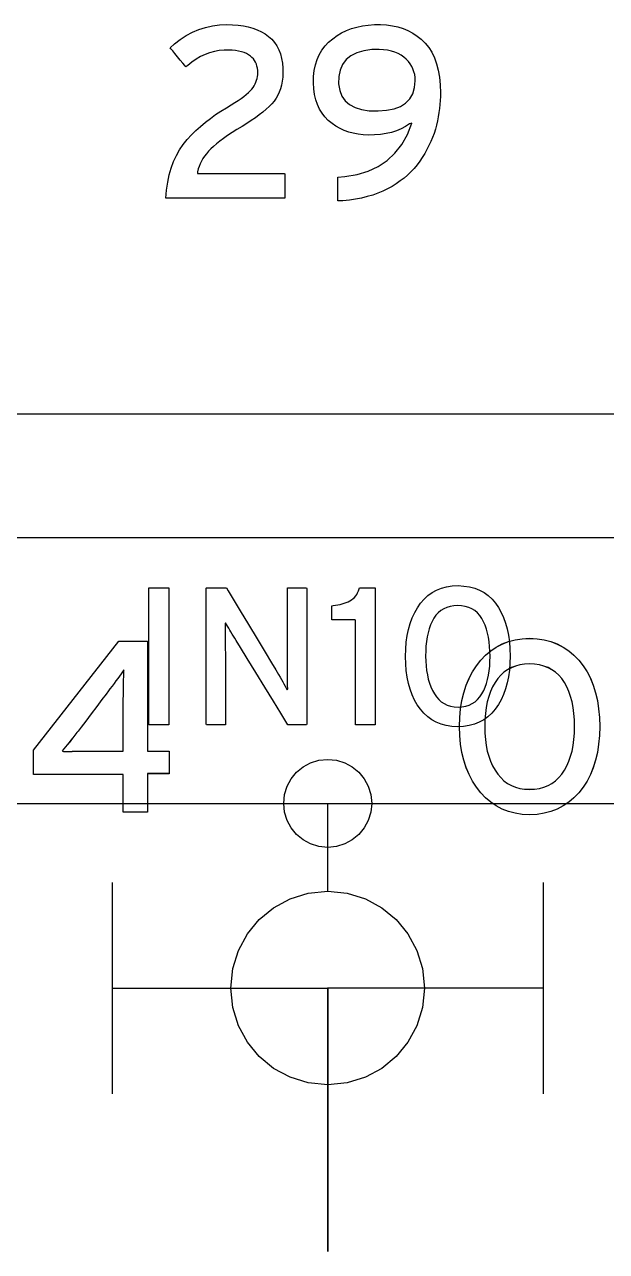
# Model space of a CAD drawing. Extents: x 1 to 47.7, y 0.2 to 35.
# Drawn here: x 35.803 to 36.133, y 10.189 to 10.886 of the extents above; entities that cross this region are included whole.
import ezdxf

# ---------------------------------------------------------------- set-up
doc = ezdxf.new("R2010")
doc.units = 0
doc.header["$MEASUREMENT"] = 0
for name, color, linetype in [('7_2___8__INDEPENDENT_INPUT', 7, 'CONTINUOUS'), ('7_3___8__OPTOISO_INDEPENDE', 7, 'CONTINUOUS'), ('7_4___24__OPTOISO_INDEPEND', 7, 'CONTINUOUS'), ('7_5___8__INDEPENDENT_INPUT', 7, 'CONTINUOUS'), ('7_6____8__INDEPENDENT_INPU', 7, 'CONTINUOUS'), ('7_7____8__OPTOISO_INDEPEND', 7, 'CONTINUOUS'), ('7_8____8__OPTOISO_INDEPEND', 7, 'CONTINUOUS'), ('8_0_____DWG', 7, 'CONTINUOUS')]:
    doc.layers.add(name, color=color, linetype=linetype)

msp = doc.modelspace()

# ---------------------------------------------------------------- linework, layer by layer
at = {"layer": '7_2___8__INDEPENDENT_INPUT'}
for points in [[(35.87248, 10.46049), (35.87248, 10.43865), (35.85879, 10.43865), (35.85879, 10.46002), (35.80782, 10.46002), (35.80782, 10.47392), (35.85632, 10.53583), (35.87248, 10.53583), (35.87248, 10.4733), (35.88496, 10.4733), (35.88496, 10.46049), (35.87248, 10.46049)], [(35.85251, 10.39861), (35.85251, 10.27862)], [(35.85251, 10.33862), (35.97501, 10.33862), (35.97501, 10.18898)]]:
    msp.add_lwpolyline(points, dxfattribs=at)
msp.add_lwpolyline([(35.85919, 10.51948), (35.85839, 10.51835), (35.85754, 10.51716), (35.85664, 10.5159), (35.85567, 10.51457), (35.85465, 10.51319), (35.85357, 10.51173), (35.85243, 10.51022), (35.85124, 10.50863), (35.85047, 10.50762), (35.84905, 10.50575), (35.84668, 10.50262), (35.8437, 10.4987), (35.8405, 10.49447), (35.83742, 10.49041), (35.83484, 10.487), (35.83311, 10.48472), (35.83242, 10.48381), (35.83126, 10.48229), (35.83012, 10.48083), (35.82902, 10.47944), (35.82795, 10.47811), (35.82691, 10.47685), (35.82591, 10.47566), (35.82493, 10.47452), (35.82398, 10.47346), (35.82483, 10.47317), (35.82643, 10.47317), (35.82811, 10.47318), (35.82984, 10.47319), (35.83164, 10.47321), (35.83351, 10.47323), (35.83544, 10.47325), (35.83743, 10.47328), (35.83896, 10.4733), (35.84014, 10.4733), (35.84249, 10.4733), (35.84561, 10.4733), (35.8491, 10.4733), (35.85256, 10.4733), (35.85559, 10.4733), (35.85779, 10.4733), (35.85877, 10.4733), (35.85879, 10.47412), (35.85879, 10.47683), (35.85879, 10.48088), (35.85879, 10.48569), (35.85879, 10.49072), (35.85879, 10.49537), (35.85879, 10.4991), (35.85879, 10.50131), (35.8588, 10.50274), (35.85884, 10.50512), (35.85888, 10.50743), (35.85892, 10.50965), (35.85896, 10.51178), (35.85901, 10.51383), (35.85907, 10.5158), (35.85912, 10.51768)], close=True, dxfattribs=at)
at = {"layer": '7_3___8__OPTOISO_INDEPENDE'}
for points in [[(35.87248, 10.46049), (35.87248, 10.43865), (35.85879, 10.43865), (35.85879, 10.46002), (35.80782, 10.46002), (35.80782, 10.47392), (35.85632, 10.53583), (35.87248, 10.53583), (35.87248, 10.4733), (35.88496, 10.4733), (35.88496, 10.46049), (35.87248, 10.46049)], [(35.85251, 10.39861), (35.85251, 10.27862)], [(35.85251, 10.33862), (35.97501, 10.33862), (35.97501, 10.18898)]]:
    msp.add_lwpolyline(points, dxfattribs=at)
msp.add_lwpolyline([(35.85919, 10.51948), (35.85839, 10.51835), (35.85754, 10.51716), (35.85664, 10.5159), (35.85567, 10.51457), (35.85465, 10.51319), (35.85357, 10.51173), (35.85243, 10.51022), (35.85124, 10.50863), (35.85047, 10.50762), (35.84905, 10.50575), (35.84668, 10.50262), (35.8437, 10.4987), (35.8405, 10.49447), (35.83742, 10.49041), (35.83484, 10.487), (35.83311, 10.48472), (35.83242, 10.48381), (35.83126, 10.48229), (35.83012, 10.48083), (35.82902, 10.47944), (35.82795, 10.47811), (35.82691, 10.47685), (35.82591, 10.47566), (35.82493, 10.47452), (35.82398, 10.47346), (35.82483, 10.47317), (35.82643, 10.47317), (35.82811, 10.47318), (35.82984, 10.47319), (35.83164, 10.47321), (35.83351, 10.47323), (35.83544, 10.47325), (35.83743, 10.47328), (35.83896, 10.4733), (35.84014, 10.4733), (35.84249, 10.4733), (35.84561, 10.4733), (35.8491, 10.4733), (35.85256, 10.4733), (35.85559, 10.4733), (35.85779, 10.4733), (35.85877, 10.4733), (35.85879, 10.47412), (35.85879, 10.47683), (35.85879, 10.48088), (35.85879, 10.48569), (35.85879, 10.49072), (35.85879, 10.49537), (35.85879, 10.4991), (35.85879, 10.50131), (35.8588, 10.50274), (35.85884, 10.50512), (35.85888, 10.50743), (35.85892, 10.50965), (35.85896, 10.51178), (35.85901, 10.51383), (35.85907, 10.5158), (35.85912, 10.51768)], close=True, dxfattribs=at)
at = {"layer": '7_4___24__OPTOISO_INDEPEND'}
for points in [[(35.87337, 10.48834), (35.87337, 10.56609), (35.88466, 10.56609), (35.88466, 10.48834), (35.87337, 10.48834)], [(35.67499, 10.39364), (35.67499, 10.44362), (35.97499, 10.44361)], [(35.97499, 10.39364), (35.97499, 10.44362), (36.27498, 10.44361)], [(35.97499, 10.28364), (35.97499, 10.18898)]]:
    msp.add_lwpolyline(points, dxfattribs=at)
for points in [[(35.95237, 10.48834), (35.95127, 10.49012), (35.94835, 10.49487), (35.94414, 10.5017), (35.9392, 10.50973), (35.93406, 10.51808), (35.92927, 10.52586), (35.92538, 10.53219), (35.92292, 10.53618), (35.92214, 10.53746), (35.9214, 10.53868), (35.9207, 10.53986), (35.92001, 10.54101), (35.91935, 10.54213), (35.91872, 10.54321), (35.91811, 10.54426), (35.91752, 10.54527), (35.91696, 10.54625), (35.91672, 10.54562), (35.91672, 10.54374), (35.91673, 10.54181), (35.91674, 10.53982), (35.91675, 10.53777), (35.91676, 10.53567), (35.91678, 10.5335), (35.9168, 10.53127), (35.91683, 10.52898), (35.91683, 10.52755), (35.91683, 10.52393), (35.91683, 10.51849), (35.91683, 10.51195), (35.91683, 10.50504), (35.91683, 10.4985), (35.91683, 10.49305), (35.91683, 10.48944), (35.91682, 10.48834), (35.91631, 10.48834), (35.91517, 10.48834), (35.91358, 10.48834), (35.91175, 10.48834), (35.90988, 10.48834), (35.90817, 10.48834), (35.90681, 10.48834), (35.90601, 10.48834), (35.90587, 10.48889), (35.90587, 10.49393), (35.90587, 10.50309), (35.90587, 10.51498), (35.90587, 10.52817), (35.90587, 10.54126), (35.90587, 10.55285), (35.90587, 10.56151), (35.90587, 10.56584), (35.90609, 10.56609), (35.90703, 10.56609), (35.90853, 10.56609), (35.91036, 10.56609), (35.91233, 10.56609), (35.91423, 10.56609), (35.91584, 10.56609), (35.91697, 10.56609), (35.91739, 10.56609), (35.91843, 10.56436), (35.92122, 10.55974), (35.92523, 10.55309), (35.92994, 10.54527), (35.93484, 10.53715), (35.9394, 10.52958), (35.94312, 10.52342), (35.94546, 10.51954), (35.94625, 10.51821), (35.94709, 10.51677), (35.9479, 10.51537), (35.94867, 10.51403), (35.94941, 10.51274), (35.95011, 10.51149), (35.95078, 10.5103), (35.95141, 10.50916), (35.95201, 10.50806), (35.95224, 10.50869), (35.95222, 10.51061), (35.9522, 10.5126), (35.95219, 10.51463), (35.95217, 10.51672), (35.95216, 10.51887), (35.95216, 10.52107), (35.95215, 10.52332), (35.95215, 10.52563), (35.95215, 10.52705), (35.95215, 10.53065), (35.95215, 10.53607), (35.95215, 10.54259), (35.95215, 10.54946), (35.95215, 10.55598), (35.95215, 10.5614), (35.95215, 10.565), (35.95216, 10.56609), (35.95266, 10.56609), (35.95381, 10.56609), (35.9554, 10.56609), (35.95722, 10.56609), (35.95909, 10.56609), (35.96081, 10.56609), (35.96217, 10.56609), (35.96297, 10.56609), (35.96311, 10.56554), (35.96311, 10.5605), (35.96311, 10.55134), (35.96311, 10.53945), (35.96311, 10.52626), (35.96311, 10.51317), (35.96311, 10.50158), (35.96311, 10.49292), (35.96311, 10.48859), (35.9629, 10.48834), (35.96202, 10.48834), (35.96063, 10.48834), (35.95892, 10.48834), (35.95708, 10.48834), (35.95531, 10.48834), (35.9538, 10.48834), (35.95276, 10.48834)], [(35.99078, 10.48834), (35.99078, 10.49062), (35.99078, 10.49669), (35.99078, 10.50538), (35.99078, 10.51553), (35.99078, 10.52596), (35.99078, 10.53553), (35.99078, 10.54305), (35.99078, 10.54737), (35.99064, 10.54797), (35.98968, 10.54797), (35.98799, 10.54797), (35.98585, 10.54797), (35.98352, 10.54797), (35.98124, 10.54797), (35.9793, 10.54797), (35.97794, 10.54797), (35.97743, 10.54797), (35.97743, 10.54827), (35.97743, 10.54909), (35.97743, 10.55026), (35.97743, 10.55163), (35.97743, 10.55303), (35.97743, 10.55432), (35.97743, 10.55533), (35.97743, 10.55592), (35.97812, 10.55605), (35.97947, 10.55621), (35.98078, 10.55642), (35.98203, 10.55668), (35.98324, 10.55699), (35.98441, 10.55735), (35.98552, 10.55777), (35.98659, 10.55824), (35.98762, 10.55876), (35.98856, 10.55933), (35.98943, 10.55997), (35.9902, 10.56069), (35.99089, 10.5615), (35.9915, 10.56238), (35.99202, 10.56334), (35.99245, 10.56438), (35.99279, 10.5655), (35.99302, 10.56609), (35.99369, 10.56609), (35.99484, 10.56609), (35.9963, 10.56609), (35.9979, 10.56609), (35.99945, 10.56609), (36.00078, 10.56609), (36.00171, 10.56609), (36.00206, 10.56609), (36.00206, 10.56311), (36.00206, 10.5552), (36.00206, 10.54387), (36.00206, 10.53064), (36.00206, 10.51703), (36.00206, 10.50456), (36.00206, 10.49475), (36.00206, 10.48912), (36.00195, 10.48834), (36.00113, 10.48834), (35.99971, 10.48834), (35.9979, 10.48834), (35.99592, 10.48834), (35.994, 10.48834), (35.99236, 10.48834), (35.99121, 10.48834)], [(36.07867, 10.52735), (36.07856, 10.52323), (36.07825, 10.51931), (36.07773, 10.51557), (36.077, 10.51203), (36.07606, 10.50867), (36.07492, 10.50551), (36.07356, 10.50254), (36.072, 10.49975), (36.07022, 10.49717), (36.06825, 10.49486), (36.06607, 10.49286), (36.0637, 10.49115), (36.06113, 10.48974), (36.05836, 10.48863), (36.05539, 10.48782), (36.05222, 10.48731), (36.04886, 10.48709), (36.04553, 10.48731), (36.0424, 10.48782), (36.03946, 10.48862), (36.03672, 10.48972), (36.03417, 10.49111), (36.03182, 10.4928), (36.02966, 10.49479), (36.0277, 10.49707), (36.02593, 10.49962), (36.02437, 10.50236), (36.02301, 10.5053), (36.02186, 10.50844), (36.02093, 10.51178), (36.0202, 10.51532), (36.01968, 10.51906), (36.01936, 10.52299), (36.01926, 10.52713), (36.01937, 10.53126), (36.01968, 10.5352), (36.02021, 10.53894), (36.02095, 10.5425), (36.0219, 10.54586), (36.02306, 10.54902), (36.02443, 10.552), (36.02601, 10.55478), (36.0278, 10.55737), (36.02979, 10.55969), (36.03197, 10.56169), (36.03434, 10.5634), (36.0369, 10.56479), (36.03966, 10.56589), (36.0426, 10.56667), (36.04574, 10.56716), (36.04907, 10.56734), (36.05243, 10.56714), (36.05559, 10.56664), (36.05855, 10.56585), (36.06131, 10.56477), (36.06387, 10.56338), (36.06623, 10.5617), (36.06839, 10.55973), (36.07034, 10.55746), (36.07209, 10.55491), (36.07363, 10.55216), (36.07497, 10.54921), (36.0761, 10.54606), (36.07702, 10.54272), (36.07774, 10.53917), (36.07826, 10.53543), (36.07856, 10.53149)], [(36.06727, 10.52713), (36.06722, 10.53003), (36.06704, 10.5328), (36.06675, 10.53545), (36.06634, 10.53798), (36.06582, 10.54039), (36.06518, 10.54267), (36.06442, 10.54483), (36.06355, 10.54687), (36.06254, 10.54877), (36.06137, 10.55046), (36.06005, 10.55192), (36.05857, 10.55316), (36.05694, 10.55418), (36.05515, 10.55498), (36.05321, 10.55556), (36.05111, 10.55592), (36.04886, 10.55606), (36.04664, 10.55592), (36.04458, 10.55557), (36.04267, 10.555), (36.04091, 10.55421), (36.0393, 10.5532), (36.03784, 10.55197), (36.03654, 10.55053), (36.03538, 10.54887), (36.03437, 10.547), (36.03347, 10.54501), (36.0327, 10.54288), (36.03205, 10.54062), (36.03153, 10.53822), (36.03112, 10.5357), (36.03084, 10.53305), (36.03069, 10.53027), (36.03065, 10.52735), (36.03071, 10.52447), (36.0309, 10.52172), (36.0312, 10.51909), (36.03163, 10.51658), (36.03218, 10.5142), (36.03285, 10.51195), (36.03365, 10.50982), (36.03457, 10.50781), (36.0356, 10.5059), (36.03676, 10.50416), (36.03808, 10.50265), (36.03954, 10.50136), (36.04115, 10.50031), (36.04291, 10.49948), (36.04481, 10.49888), (36.04687, 10.49851), (36.04907, 10.49837), (36.05132, 10.49851), (36.05341, 10.49888), (36.05535, 10.49947), (36.05712, 10.50028), (36.05875, 10.50132), (36.06021, 10.50259), (36.06151, 10.50408), (36.06266, 10.5058), (36.06365, 10.50769), (36.06449, 10.50967), (36.06523, 10.51178), (36.06586, 10.51402), (36.06637, 10.51639), (36.06676, 10.51888), (36.06705, 10.52151), (36.06722, 10.52426)], [(36, 10.44362), (35.99949, 10.43859), (35.99803, 10.43389), (35.99573, 10.42965), (35.99267, 10.42595), (35.98898, 10.4229), (35.98473, 10.42059), (35.98004, 10.41913), (35.97501, 10.41863), (35.96997, 10.41913), (35.96527, 10.42059), (35.96102, 10.4229), (35.95732, 10.42595), (35.95427, 10.42965), (35.95197, 10.43389), (35.95051, 10.43859), (35.95, 10.44362), (35.95051, 10.44866), (35.95197, 10.45335), (35.95427, 10.4576), (35.95732, 10.4613), (35.96102, 10.46435), (35.96527, 10.46666), (35.96997, 10.46811), (35.97501, 10.46862), (35.98004, 10.46811), (35.98473, 10.46666), (35.98898, 10.46435), (35.99267, 10.4613), (35.99573, 10.4576), (35.99803, 10.45335), (35.99949, 10.44866)], [(36.03, 10.33866), (36.02888, 10.32757), (36.02568, 10.31724), (36.02061, 10.3079), (36.0139, 10.29976), (36.00576, 10.29304), (35.99641, 10.28797), (35.98608, 10.28476), (35.97499, 10.28364), (35.9639, 10.28476), (35.95358, 10.28797), (35.94424, 10.29304), (35.9361, 10.29976), (35.92939, 10.3079), (35.92432, 10.31724), (35.92112, 10.32757), (35.92, 10.33866), (35.92112, 10.34973), (35.92432, 10.36005), (35.92939, 10.36939), (35.9361, 10.37753), (35.94424, 10.38425), (35.95358, 10.38932), (35.9639, 10.39253), (35.97499, 10.39364), (35.98608, 10.39253), (35.99641, 10.38932), (36.00576, 10.38425), (36.0139, 10.37753), (36.02061, 10.36939), (36.02568, 10.36005), (36.02888, 10.34973)]]:
    msp.add_lwpolyline(points, close=True, dxfattribs=at)
at = {"layer": '7_5___8__INDEPENDENT_INPUT'}
for points in [[(36.12964, 10.48729), (36.12947, 10.48212), (36.129, 10.4772), (36.12826, 10.47252), (36.12722, 10.4681), (36.1259, 10.46393), (36.12429, 10.46), (36.12239, 10.45633), (36.1202, 10.4529), (36.11772, 10.4497), (36.11498, 10.44682), (36.11202, 10.44431), (36.10884, 10.44217), (36.10545, 10.44041), (36.10184, 10.43903), (36.09801, 10.43801), (36.09397, 10.43737), (36.08971, 10.43711), (36.08547, 10.43737), (36.08146, 10.43801), (36.07767, 10.43903), (36.0741, 10.44041), (36.07076, 10.44217), (36.06764, 10.44431), (36.06474, 10.44682), (36.06206, 10.4497), (36.05957, 10.4529), (36.05733, 10.45633), (36.05538, 10.46), (36.05373, 10.46393), (36.05238, 10.4681), (36.05131, 10.47252), (36.05055, 10.4772), (36.05008, 10.48212), (36.0499, 10.48729), (36.05008, 10.49247), (36.05055, 10.4974), (36.05131, 10.50208), (36.05238, 10.50653), (36.05373, 10.51073), (36.05538, 10.51468), (36.05733, 10.51839), (36.05957, 10.52186), (36.06206, 10.52506), (36.06474, 10.5279), (36.06764, 10.53037), (36.07076, 10.53247), (36.0741, 10.53419), (36.07767, 10.53555), (36.08146, 10.53654), (36.08547, 10.53716), (36.08971, 10.53741), (36.09397, 10.53716), (36.09801, 10.53654), (36.10184, 10.53555), (36.10545, 10.53419), (36.10884, 10.53247), (36.11202, 10.53037), (36.11498, 10.5279), (36.11772, 10.52506), (36.1202, 10.52186), (36.12239, 10.51839), (36.12429, 10.51468), (36.1259, 10.51073), (36.12722, 10.50653), (36.12826, 10.50208), (36.129, 10.4974), (36.12947, 10.49247)], [(36.11528, 10.48729), (36.11519, 10.49111), (36.11492, 10.49473), (36.11447, 10.49816), (36.11385, 10.50138), (36.11305, 10.50441), (36.11207, 10.50724), (36.11091, 10.50988), (36.10957, 10.51231), (36.10805, 10.51452), (36.10634, 10.51645), (36.10447, 10.51814), (36.10244, 10.51957), (36.10023, 10.52074), (36.09785, 10.52166), (36.09531, 10.52233), (36.09259, 10.52274), (36.08971, 10.5229), (36.08688, 10.52274), (36.08421, 10.52233), (36.08171, 10.52166), (36.07937, 10.52074), (36.07719, 10.51957), (36.07518, 10.51814), (36.07332, 10.51645), (36.07163, 10.51452), (36.07009, 10.51231), (36.06873, 10.50988), (36.06754, 10.50724), (36.06654, 10.50441), (36.06572, 10.50138), (36.06508, 10.49816), (36.06463, 10.49473), (36.06435, 10.49111), (36.06426, 10.48729), (36.06435, 10.48352), (36.06463, 10.47994), (36.06508, 10.47655), (36.06572, 10.47336), (36.06654, 10.47037), (36.06754, 10.46756), (36.06873, 10.46495), (36.07009, 10.46253), (36.07163, 10.46028), (36.07332, 10.45825), (36.07518, 10.45649), (36.07719, 10.455), (36.07937, 10.45378), (36.08171, 10.45283), (36.08421, 10.45215), (36.08688, 10.45175), (36.08971, 10.45161), (36.09259, 10.45175), (36.09531, 10.45215), (36.09785, 10.45283), (36.10023, 10.45378), (36.10244, 10.455), (36.10447, 10.45649), (36.10634, 10.45825), (36.10805, 10.46028), (36.10957, 10.46253), (36.11091, 10.46495), (36.11207, 10.46756), (36.11305, 10.47037), (36.11385, 10.47336), (36.11447, 10.47655), (36.11492, 10.47994), (36.11519, 10.48352)]]:
    msp.add_lwpolyline(points, close=True, dxfattribs=at)
for points in [[(36.09741, 10.39864), (36.09741, 10.27863)], [(36.09741, 10.33864), (35.97501, 10.33864), (35.97501, 10.18897)]]:
    msp.add_lwpolyline(points, dxfattribs=at)
at = {"layer": '7_6____8__INDEPENDENT_INPU'}
for points in [[(35.87248, 10.4605), (35.87248, 10.43866), (35.85879, 10.43866), (35.85879, 10.46003), (35.80782, 10.46003), (35.80782, 10.47393), (35.85632, 10.53584), (35.87248, 10.53584), (35.87248, 10.47331), (35.88496, 10.47331), (35.88496, 10.4605), (35.87248, 10.4605)], [(35.85251, 10.39861), (35.85251, 10.27862)], [(35.85251, 10.33862), (35.97501, 10.33862), (35.97501, 10.18898)]]:
    msp.add_lwpolyline(points, dxfattribs=at)
msp.add_lwpolyline([(35.85919, 10.51948), (35.85839, 10.51836), (35.85754, 10.51716), (35.85664, 10.5159), (35.85567, 10.51458), (35.85465, 10.51319), (35.85357, 10.51174), (35.85243, 10.51022), (35.85124, 10.50864), (35.85047, 10.50763), (35.84905, 10.50576), (35.84668, 10.50262), (35.8437, 10.4987), (35.8405, 10.49447), (35.83742, 10.49041), (35.83484, 10.48701), (35.83311, 10.48473), (35.83242, 10.48381), (35.83126, 10.48229), (35.83012, 10.48084), (35.82902, 10.47945), (35.82795, 10.47812), (35.82691, 10.47686), (35.82591, 10.47566), (35.82493, 10.47453), (35.82398, 10.47346), (35.82483, 10.47317), (35.82643, 10.47318), (35.82811, 10.47319), (35.82984, 10.4732), (35.83164, 10.47322), (35.83351, 10.47324), (35.83544, 10.47326), (35.83743, 10.47329), (35.83896, 10.47331), (35.84014, 10.47331), (35.84249, 10.47331), (35.84561, 10.47331), (35.8491, 10.47331), (35.85256, 10.47331), (35.85559, 10.47331), (35.85779, 10.47331), (35.85877, 10.47331), (35.85879, 10.47413), (35.85879, 10.47683), (35.85879, 10.48088), (35.85879, 10.4857), (35.85879, 10.49072), (35.85879, 10.49538), (35.85879, 10.4991), (35.85879, 10.50132), (35.8588, 10.50274), (35.85884, 10.50513), (35.85888, 10.50743), (35.85892, 10.50965), (35.85896, 10.51179), (35.85901, 10.51384), (35.85907, 10.5158), (35.85912, 10.51769)], close=True, dxfattribs=at)
at = {"layer": '7_7____8__OPTOISO_INDEPEND'}
for points in [[(35.87248, 10.46049), (35.87248, 10.43865), (35.85879, 10.43865), (35.85879, 10.46002), (35.80782, 10.46002), (35.80782, 10.47392), (35.85632, 10.53583), (35.87248, 10.53583), (35.87248, 10.4733), (35.88496, 10.4733), (35.88496, 10.46049), (35.87248, 10.46049)], [(35.85251, 10.39861), (35.85251, 10.27862)], [(35.85251, 10.33862), (35.97501, 10.33862), (35.97501, 10.18898)]]:
    msp.add_lwpolyline(points, dxfattribs=at)
msp.add_lwpolyline([(35.85919, 10.51948), (35.85839, 10.51835), (35.85754, 10.51716), (35.85664, 10.5159), (35.85567, 10.51457), (35.85465, 10.51319), (35.85357, 10.51173), (35.85243, 10.51022), (35.85124, 10.50863), (35.85047, 10.50762), (35.84905, 10.50575), (35.84668, 10.50262), (35.8437, 10.4987), (35.8405, 10.49447), (35.83742, 10.49041), (35.83484, 10.487), (35.83311, 10.48472), (35.83242, 10.48381), (35.83126, 10.48229), (35.83012, 10.48083), (35.82902, 10.47944), (35.82795, 10.47811), (35.82691, 10.47685), (35.82591, 10.47566), (35.82493, 10.47452), (35.82398, 10.47346), (35.82483, 10.47317), (35.82643, 10.47317), (35.82811, 10.47318), (35.82984, 10.47319), (35.83164, 10.47321), (35.83351, 10.47323), (35.83544, 10.47325), (35.83743, 10.47328), (35.83896, 10.4733), (35.84014, 10.4733), (35.84249, 10.4733), (35.84561, 10.4733), (35.8491, 10.4733), (35.85256, 10.4733), (35.85559, 10.4733), (35.85779, 10.4733), (35.85877, 10.4733), (35.85879, 10.47412), (35.85879, 10.47683), (35.85879, 10.48088), (35.85879, 10.48569), (35.85879, 10.49072), (35.85879, 10.49537), (35.85879, 10.4991), (35.85879, 10.50131), (35.8588, 10.50274), (35.85884, 10.50512), (35.85888, 10.50743), (35.85892, 10.50965), (35.85896, 10.51178), (35.85901, 10.51383), (35.85907, 10.5158), (35.85912, 10.51768)], close=True, dxfattribs=at)
at = {"layer": '7_8____8__OPTOISO_INDEPEND'}
for points in [[(36.12964, 10.48727), (36.12947, 10.4821), (36.129, 10.47718), (36.12826, 10.4725), (36.12722, 10.46808), (36.1259, 10.4639), (36.12429, 10.45998), (36.12239, 10.45631), (36.1202, 10.45288), (36.11772, 10.44968), (36.11498, 10.4468), (36.11202, 10.44429), (36.10884, 10.44215), (36.10545, 10.44039), (36.10184, 10.43901), (36.09801, 10.43799), (36.09397, 10.43735), (36.08971, 10.43709), (36.08547, 10.43735), (36.08146, 10.43799), (36.07767, 10.43901), (36.0741, 10.44039), (36.07076, 10.44215), (36.06764, 10.44429), (36.06474, 10.4468), (36.06206, 10.44968), (36.05957, 10.45288), (36.05733, 10.45631), (36.05538, 10.45998), (36.05373, 10.4639), (36.05238, 10.46808), (36.05131, 10.4725), (36.05055, 10.47718), (36.05008, 10.4821), (36.0499, 10.48727), (36.05008, 10.49245), (36.05055, 10.49738), (36.05131, 10.50206), (36.05238, 10.50651), (36.05373, 10.51071), (36.05538, 10.51466), (36.05733, 10.51837), (36.05957, 10.52184), (36.06206, 10.52504), (36.06474, 10.52788), (36.06764, 10.53035), (36.07076, 10.53244), (36.0741, 10.53417), (36.07767, 10.53553), (36.08146, 10.53652), (36.08547, 10.53714), (36.08971, 10.53739), (36.09397, 10.53714), (36.09801, 10.53652), (36.10184, 10.53553), (36.10545, 10.53417), (36.10884, 10.53244), (36.11202, 10.53035), (36.11498, 10.52788), (36.11772, 10.52504), (36.1202, 10.52184), (36.12239, 10.51837), (36.12429, 10.51466), (36.1259, 10.51071), (36.12722, 10.50651), (36.12826, 10.50206), (36.129, 10.49738), (36.12947, 10.49245)], [(36.11528, 10.48727), (36.11519, 10.49109), (36.11492, 10.49471), (36.11447, 10.49814), (36.11385, 10.50136), (36.11305, 10.50439), (36.11207, 10.50722), (36.11091, 10.50986), (36.10957, 10.51229), (36.10805, 10.5145), (36.10634, 10.51643), (36.10447, 10.51812), (36.10244, 10.51954), (36.10023, 10.52072), (36.09785, 10.52164), (36.09531, 10.52231), (36.09259, 10.52272), (36.08971, 10.52288), (36.08688, 10.52272), (36.08421, 10.52231), (36.08171, 10.52164), (36.07937, 10.52072), (36.07719, 10.51954), (36.07518, 10.51812), (36.07332, 10.51643), (36.07163, 10.5145), (36.07009, 10.51229), (36.06873, 10.50986), (36.06754, 10.50722), (36.06654, 10.50439), (36.06572, 10.50136), (36.06508, 10.49814), (36.06463, 10.49471), (36.06435, 10.49109), (36.06426, 10.48727), (36.06435, 10.4835), (36.06463, 10.47992), (36.06508, 10.47653), (36.06572, 10.47334), (36.06654, 10.47035), (36.06754, 10.46754), (36.06873, 10.46493), (36.07009, 10.46251), (36.07163, 10.46026), (36.07332, 10.45823), (36.07518, 10.45647), (36.07719, 10.45498), (36.07937, 10.45376), (36.08171, 10.45281), (36.08421, 10.45213), (36.08688, 10.45173), (36.08971, 10.45159), (36.09259, 10.45173), (36.09531, 10.45213), (36.09785, 10.45281), (36.10023, 10.45376), (36.10244, 10.45498), (36.10447, 10.45647), (36.10634, 10.45823), (36.10805, 10.46026), (36.10957, 10.46251), (36.11091, 10.46493), (36.11207, 10.46754), (36.11305, 10.47035), (36.11385, 10.47334), (36.11447, 10.47653), (36.11492, 10.47992), (36.11519, 10.4835)]]:
    msp.add_lwpolyline(points, close=True, dxfattribs=at)
for points in [[(36.09741, 10.39862), (36.09741, 10.27861)], [(36.09741, 10.33862), (35.97485, 10.33862), (35.97485, 10.18898)]]:
    msp.add_lwpolyline(points, dxfattribs=at)
at = {"layer": '8_0_____DWG'}
for points in [[(35.88302, 10.78748), (35.88342, 10.79214), (35.88405, 10.79656), (35.88492, 10.80075), (35.88603, 10.80469), (35.88738, 10.8084), (35.88896, 10.81187), (35.89077, 10.81511), (35.89283, 10.8181), (35.89511, 10.82085), (35.89755, 10.82345), (35.90009, 10.82595), (35.90272, 10.82835), (35.90546, 10.83067), (35.9083, 10.83289), (35.91124, 10.83501), (35.91428, 10.83704), (35.91743, 10.83898), (35.92017, 10.84059), (35.9222, 10.84185), (35.92407, 10.84307), (35.92578, 10.84425), (35.92732, 10.84539), (35.92871, 10.84649), (35.92993, 10.84755), (35.93099, 10.84857), (35.93189, 10.84954), (35.93261, 10.8505), (35.93321, 10.85148), (35.93374, 10.85248), (35.93419, 10.8535), (35.93456, 10.85453), (35.93485, 10.85558), (35.93506, 10.85664), (35.93519, 10.85773), (35.93523, 10.85883), (35.93519, 10.86014), (35.93505, 10.8614), (35.93479, 10.8626), (35.93444, 10.86373), (35.93397, 10.86479), (35.9334, 10.86578), (35.93273, 10.8667), (35.93195, 10.86755), (35.93106, 10.86834), (35.93, 10.86907), (35.9288, 10.86972), (35.92745, 10.87027), (35.92597, 10.87074), (35.92434, 10.87111), (35.92257, 10.8714), (35.92066, 10.87159), (35.91861, 10.8717), (35.91621, 10.87168), (35.91336, 10.87142), (35.91059, 10.87092), (35.90789, 10.87019), (35.90526, 10.86921), (35.9027, 10.868), (35.90022, 10.86655), (35.89781, 10.86486), (35.89547, 10.86293), (35.89435, 10.86213), (35.8937, 10.86292), (35.8926, 10.86427), (35.89121, 10.86598), (35.88969, 10.86785), (35.88819, 10.86969), (35.88688, 10.8713), (35.88592, 10.87248), (35.88546, 10.87305), (35.88791, 10.87525), (35.8912, 10.87777), (35.8946, 10.87996), (35.89813, 10.88182), (35.90178, 10.88336), (35.90556, 10.88456), (35.90945, 10.88544), (35.91347, 10.886), (35.91762, 10.88622), (35.92093, 10.88614), (35.92408, 10.88589), (35.92706, 10.88548), (35.92987, 10.8849), (35.93251, 10.88415), (35.93499, 10.88324), (35.9373, 10.88216), (35.93945, 10.88092), (35.94142, 10.8795), (35.9432, 10.87786), (35.94475, 10.87603), (35.94609, 10.87403), (35.94722, 10.87186), (35.94813, 10.8695), (35.94882, 10.86697), (35.94929, 10.86426), (35.94955, 10.86137), (35.94958, 10.8586), (35.94945, 10.85623), (35.94917, 10.85396), (35.94875, 10.85181), (35.94818, 10.84976), (35.94747, 10.84783), (35.94662, 10.846), (35.94563, 10.84429), (35.94449, 10.84268), (35.94316, 10.84116), (35.94165, 10.83962), (35.93996, 10.83806), (35.93811, 10.83648), (35.93608, 10.83489), (35.93389, 10.83327), (35.93152, 10.83164), (35.92899, 10.82999), (35.92628, 10.82831), (35.92338, 10.82654), (35.92065, 10.8248), (35.91813, 10.82312), (35.91581, 10.8215), (35.91369, 10.81993), (35.91177, 10.81842), (35.91006, 10.81695), (35.90856, 10.81555), (35.90725, 10.81419), (35.90609, 10.81282), (35.90503, 10.81142), (35.90408, 10.81001), (35.90324, 10.80857), (35.9025, 10.80711), (35.90187, 10.80563), (35.90134, 10.80413), (35.90091, 10.80261), (35.9009, 10.80158), (35.90379, 10.80158), (35.90939, 10.80158), (35.9168, 10.80158), (35.92515, 10.80158), (35.93354, 10.80158), (35.9411, 10.80158), (35.94694, 10.80158), (35.95018, 10.80158), (35.95055, 10.80142), (35.95055, 10.80041), (35.95055, 10.79869), (35.95055, 10.79652), (35.95055, 10.79413), (35.95055, 10.79179), (35.95055, 10.78974), (35.95055, 10.78823), (35.95055, 10.78751), (35.94905, 10.78748), (35.94336, 10.78748), (35.93454, 10.78748), (35.92379, 10.78748), (35.91231, 10.78748), (35.90129, 10.78748), (35.89194, 10.78748), (35.88545, 10.78748)], [(36.03912, 10.84747), (36.03908, 10.84524), (36.03897, 10.843), (36.0388, 10.84073), (36.03855, 10.83845), (36.03823, 10.83615), (36.03784, 10.83382), (36.03738, 10.83148), (36.03684, 10.82912), (36.03622, 10.82674), (36.03545, 10.82436), (36.03459, 10.82201), (36.03362, 10.8197), (36.03256, 10.81741), (36.03139, 10.81515), (36.03013, 10.81293), (36.02876, 10.81073), (36.0273, 10.80857), (36.02575, 10.80647), (36.0241, 10.80446), (36.02232, 10.80254), (36.02042, 10.80071), (36.0184, 10.79897), (36.01625, 10.79731), (36.01397, 10.79575), (36.01157, 10.79427), (36.00904, 10.79288), (36.00636, 10.79156), (36.00353, 10.79038), (36.00057, 10.78933), (35.99746, 10.78842), (35.99422, 10.78764), (35.99084, 10.787), (35.98731, 10.78649), (35.98365, 10.78612), (35.98074, 10.78595), (35.98074, 10.78667), (35.98074, 10.78817), (35.98074, 10.79019), (35.98074, 10.7925), (35.98074, 10.79483), (35.98074, 10.79694), (35.98074, 10.79858), (35.98074, 10.7995), (35.98474, 10.79989), (35.99168, 10.80098), (35.998, 10.80285), (36.0037, 10.80548), (36.00878, 10.80888), (36.01324, 10.81305), (36.01708, 10.81799), (36.0203, 10.82369), (36.0229, 10.83017), (36.02148, 10.82976), (36.0192, 10.82822), (36.01674, 10.8269), (36.01409, 10.82579), (36.01124, 10.82489), (36.0082, 10.82421), (36.00496, 10.82374), (36.00153, 10.82348), (35.99802, 10.82343), (35.9951, 10.82356), (35.99227, 10.82389), (35.98955, 10.82442), (35.98693, 10.82515), (35.98441, 10.82608), (35.98199, 10.82721), (35.97967, 10.82853), (35.97745, 10.83006), (35.97533, 10.83178), (35.97344, 10.83371), (35.97178, 10.83585), (35.97036, 10.8382), (35.96919, 10.84076), (35.96826, 10.84352), (35.96757, 10.84649), (35.96712, 10.84967), (35.96692, 10.85306), (35.96701, 10.85666), (35.96739, 10.86009), (35.96805, 10.8633), (35.96899, 10.86631), (35.97021, 10.8691), (35.97171, 10.87169), (35.97348, 10.87406), (35.97553, 10.87621), (35.97786, 10.87816), (35.9803, 10.87993), (35.98289, 10.88147), (35.98562, 10.8828), (35.98851, 10.88391), (35.99154, 10.8848), (35.99472, 10.88548), (35.99805, 10.88594), (36.00152, 10.88618), (36.00508, 10.88621), (36.00848, 10.88599), (36.01174, 10.88554), (36.01485, 10.88485), (36.01781, 10.88393), (36.02062, 10.88276), (36.02329, 10.88135), (36.02581, 10.87971), (36.02818, 10.87782), (36.0304, 10.87567), (36.03239, 10.8732), (36.03412, 10.87043), (36.0356, 10.86735), (36.03682, 10.86398), (36.03778, 10.86031), (36.03848, 10.85633), (36.03893, 10.85205)], [(36.02475, 10.85428), (36.02467, 10.85606), (36.02443, 10.85777), (36.02403, 10.8594), (36.02347, 10.86097), (36.02275, 10.86247), (36.02187, 10.8639), (36.02083, 10.86527), (36.01963, 10.86656), (36.01827, 10.86777), (36.01674, 10.86884), (36.01506, 10.86976), (36.01322, 10.87052), (36.01121, 10.87114), (36.00905, 10.87161), (36.00673, 10.87193), (36.00424, 10.8721), (36.00011, 10.87197), (35.99547, 10.87131), (35.99148, 10.87014), (35.98814, 10.86846), (35.98545, 10.86627), (35.98341, 10.86356), (35.98201, 10.86035), (35.98127, 10.85663), (35.98121, 10.85251), (35.98183, 10.84879), (35.98308, 10.84558), (35.98494, 10.84289), (35.98743, 10.84071), (35.99054, 10.83904), (35.99427, 10.83789), (35.99862, 10.83726), (36.0036, 10.83713), (36.00847, 10.83749), (36.01271, 10.83835), (36.01631, 10.83973), (36.01927, 10.84162), (36.0216, 10.84402), (36.02329, 10.84693), (36.02434, 10.85035)]]:
    msp.add_lwpolyline(points, close=True, dxfattribs=at)
for points in [[(37.67755, 10.66478), (37.49377, 10.66478), (37.30856, 10.66478), (37.12201, 10.66478), (36.93422, 10.66478), (36.74529, 10.66478), (36.55531, 10.66478), (36.36438, 10.66478), (36.17259, 10.66478), (35.98004, 10.66478), (35.78682, 10.66478), (35.39876, 10.66478), (35.00918, 10.66478), (34.61883, 10.66478), (34.22848, 10.66478)], [(34.22848, 10.59475), (34.61883, 10.59475), (35.00918, 10.59475), (35.39876, 10.59475), (35.78682, 10.59475), (35.98004, 10.59475), (36.17259, 10.59475), (36.36438, 10.59475), (36.55531, 10.59475), (36.74529, 10.59475), (36.93422, 10.59475), (37.12201, 10.59475), (37.30856, 10.59475), (37.49377, 10.59475), (37.67755, 10.59475)]]:
    msp.add_lwpolyline(points, dxfattribs=at)

doc.saveas('drawing.dxf')
